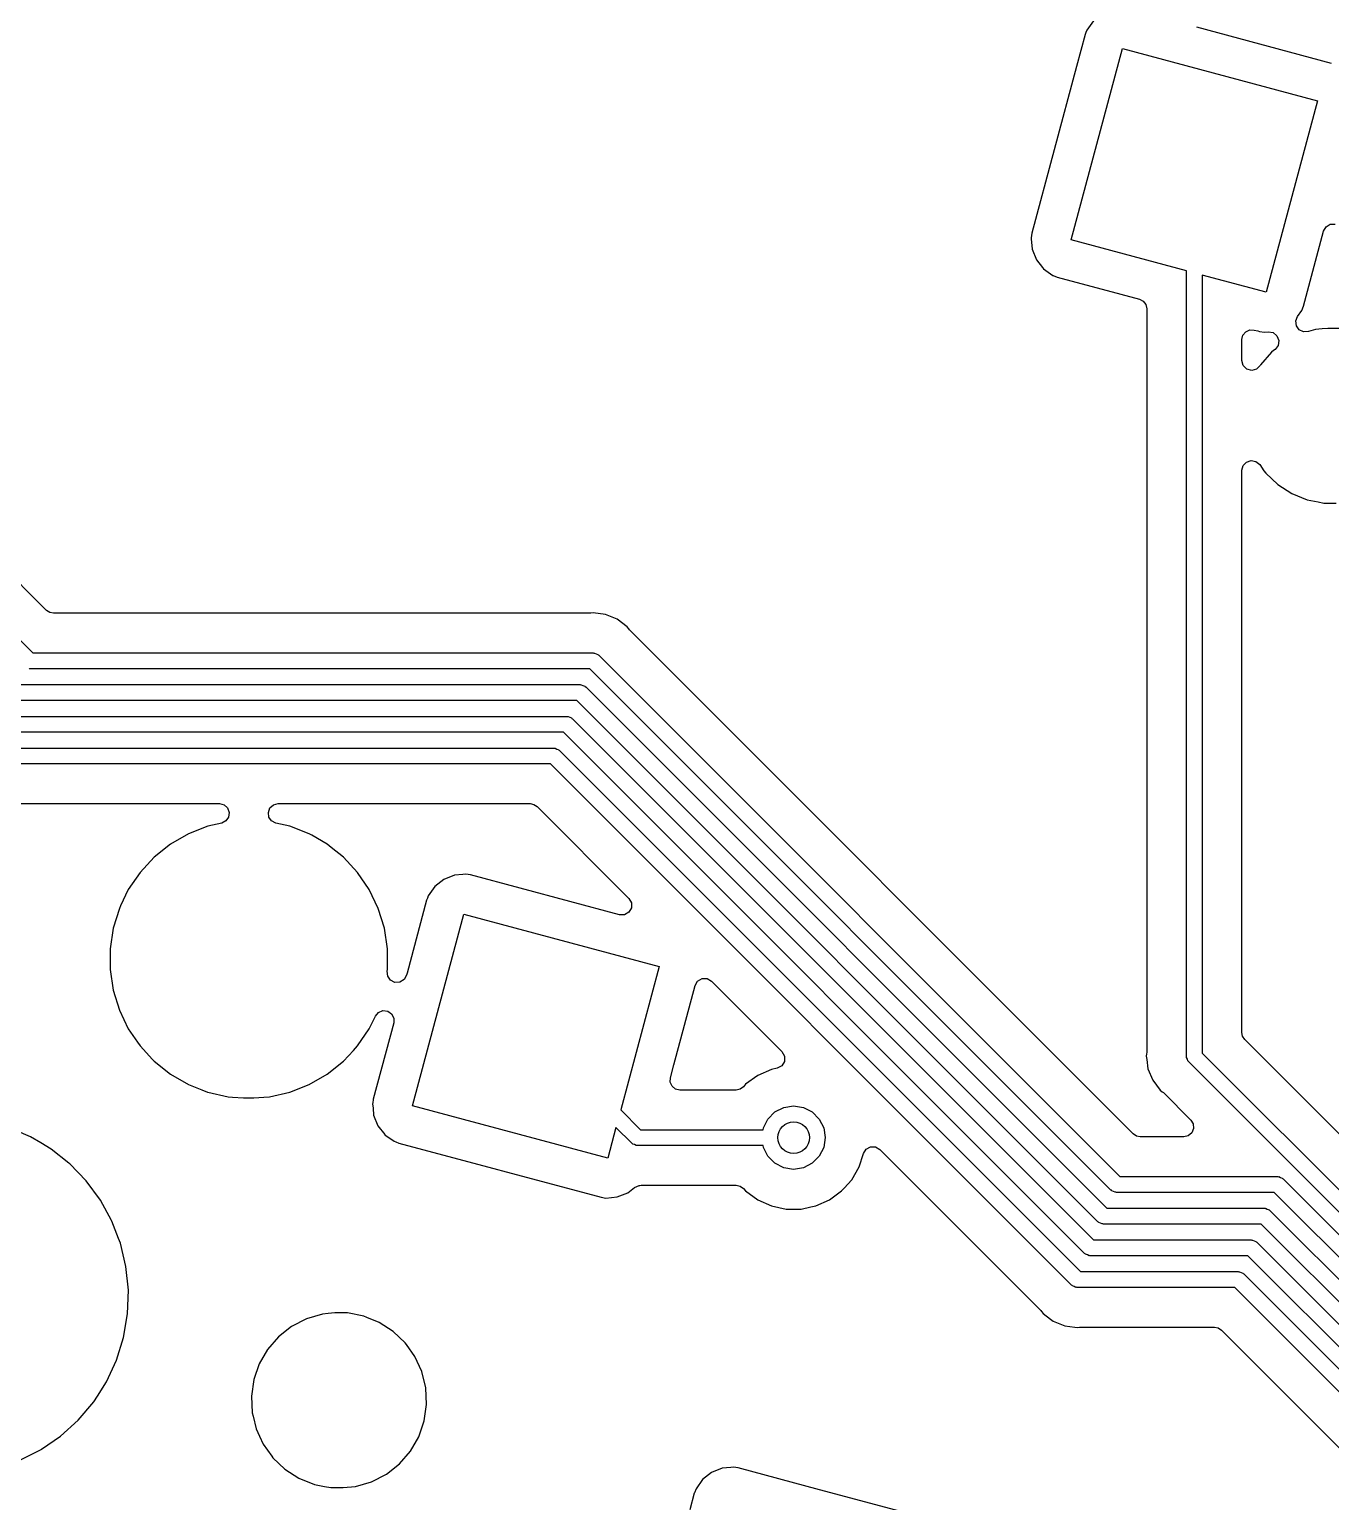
# Model space of a CAD drawing. Extents: x 41 to 271, y -133 to -23.
# Drawn here: x 111.75 to 128.17, y -84.08 to -65.51 of the extents above; entities that cross this region are included whole.
import ezdxf

# ---------------------------------------------------------------- set-up
doc = ezdxf.new("R2010")
doc.units = 0
doc.layers.add('BLACK', color=7, linetype='CONTINUOUS')

msp = doc.modelspace()

# ---------------------------------------------------------------- linework, layer by layer
at = {"layer": 'BLACK', "linetype": 'CONTINUOUS'}
for p, q in [((125.078, -65.5478), (125.068, -65.5748)), ((125.089, -65.5189), (125.078, -65.5478)), ((125.173, -65.4017), (125.089, -65.5189)), ((128.178, -65.9395), (126.479, -65.4843)), ((125.068, -65.5748), (124.959, -65.9793)), ((124.892, -68.1654), (125.539, -65.7506)), ((125.539, -65.7506), (128.002, -66.4106)), ((124.959, -65.9793), (124.396, -68.0821)), ((128.002, -66.4106), (127.355, -68.8254)), ((124.396, -68.0821), (124.386, -68.1414)), ((124.386, -68.1414), (124.386, -68.1414)), ((124.386, -68.1414), (124.387, -68.1516)), ((127.826, -69.0012), (128.079, -68.055)), ((128.079, -68.055), (128.11, -68.001)), ((128.11, -68.001), (128.163, -67.9686)), ((128.163, -67.9686), (128.224, -67.9657)), ((124.387, -68.1516), (124.4, -68.2846)), ((124.4, -68.2846), (124.454, -68.4182)), ((126.347, -68.5553), (124.892, -68.1654)), ((124.454, -68.4182), (124.529, -68.5142)), ((124.529, -68.5142), (124.543, -68.5314)), ((124.543, -68.5314), (124.66, -68.6149)), ((124.66, -68.6149), (124.66, -68.6149)), ((124.66, -68.6149), (124.66, -68.6149)), ((124.66, -68.6149), (124.666, -68.6171)), ((124.666, -68.6171), (124.716, -68.6365)), ((124.716, -68.6365), (125.519, -68.8518)), ((126.347, -78.4639), (126.347, -68.5553)), ((127.355, -68.8254), (126.547, -68.6089)), ((126.547, -68.6089), (126.547, -78.4225)), ((125.519, -68.8518), (125.754, -68.9147)), ((125.754, -68.9147), (125.802, -68.9395)), ((125.802, -68.9395), (125.835, -68.9821)), ((125.835, -68.9821), (125.846, -69.0345)), ((125.846, -69.0345), (125.846, -78.4164)), ((127.751, -69.132), (127.804, -69.0571)), ((127.804, -69.0571), (127.826, -69.0012)), ((127.729, -69.1887), (127.751, -69.132)), ((127.736, -69.249), (127.729, -69.1887)), ((127.771, -69.2985), (127.736, -69.249)), ((127.047, -69.4228), (127.06, -69.3679)), ((127.047, -69.6881), (127.047, -69.4228)), ((127.06, -69.3679), (127.096, -69.3244)), ((127.096, -69.3244), (127.147, -69.3011)), ((127.147, -69.3011), (127.203, -69.303)), ((127.203, -69.303), (127.248, -69.315)), ((127.248, -69.315), (127.271, -69.3212)), ((127.271, -69.3212), (127.331, -69.3305)), ((127.331, -69.3305), (127.378, -69.3259)), ((127.331, -69.3305), (127.331, -69.3305)), ((127.331, -69.3305), (127.331, -69.3305)), ((127.378, -69.3259), (127.44, -69.3361)), ((127.44, -69.3361), (127.49, -69.3755)), ((127.49, -69.3755), (127.513, -69.4341)), ((127.513, -69.4341), (127.505, -69.4966)), ((127.826, -69.3253), (127.771, -69.2985)), ((127.887, -69.3229), (127.826, -69.3253)), ((127.975, -69.2969), (127.887, -69.3229)), ((128.059, -69.2889), (127.975, -69.2969)), ((128.132, -69.2819), (128.059, -69.2889)), ((128.29, -69.2819), (128.132, -69.2819)), ((127.421, -69.5826), (127.283, -69.7416)), ((127.446, -69.5629), (127.421, -69.5826)), ((127.467, -69.5468), (127.446, -69.5629)), ((127.505, -69.4966), (127.467, -69.5468)), ((127.064, -69.7501), (127.047, -69.6881)), ((127.109, -69.7955), (127.064, -69.7501)), ((127.171, -69.8121), (127.109, -69.7955)), ((127.233, -69.7955), (127.171, -69.8121)), ((127.279, -69.7501), (127.233, -69.7955)), ((127.283, -69.7416), (127.279, -69.7501)), ((127.279, -69.7501), (127.279, -69.7501)), ((111.961, -72.8392), (109.669, -70.5464)), ((109.132, -70.7174), (111.79, -73.376)), ((127.047, -71.0725), (127.063, -71.0125)), ((127.047, -71.7733), (127.047, -71.0725)), ((127.063, -71.0125), (127.105, -70.9675)), ((127.105, -70.9675), (127.164, -70.9487)), ((127.164, -70.9487), (127.225, -70.9607)), ((127.225, -70.9607), (127.272, -71.0006)), ((127.272, -71.0006), (127.326, -71.0769)), ((127.326, -71.0769), (127.349, -71.1079)), ((127.349, -71.1079), (127.501, -71.253)), ((127.501, -71.253), (127.501, -71.253)), ((127.501, -71.253), (127.501, -71.253)), ((127.501, -71.253), (127.678, -71.3667)), ((127.678, -71.3667), (127.678, -71.3668)), ((127.678, -71.3668), (127.873, -71.4449)), ((127.873, -71.4449), (128.011, -71.4715)), ((128.011, -71.4715), (128.08, -71.4847)), ((128.08, -71.4847), (128.08, -71.4847)), ((128.08, -71.4847), (128.237, -71.4847)), ((127.047, -78.1638), (127.047, -71.7733)), ((112.002, -72.8661), (111.961, -72.8392)), ((112.049, -72.8755), (112.002, -72.8661)), ((118.814, -72.8755), (112.049, -72.8755)), ((118.83, -72.8744), (118.814, -72.8755)), ((118.833, -72.874), (118.83, -72.8744)), ((118.861, -72.8703), (118.833, -72.874)), ((119.018, -72.891), (118.861, -72.8703)), ((119.164, -72.9515), (119.018, -72.891)), ((119.289, -73.0477), (119.164, -72.9515)), ((119.309, -73.0728), (119.289, -73.0477)), ((119.319, -73.085), (119.309, -73.0728)), ((125.677, -79.4432), (119.319, -73.085)), ((111.79, -73.376), (118.861, -73.376)), ((118.861, -73.376), (118.869, -73.3785)), ((118.869, -73.3785), (118.877, -73.3772)), ((118.877, -73.3772), (118.898, -73.3879)), ((118.898, -73.3879), (118.92, -73.3951)), ((118.92, -73.3951), (118.925, -73.4016)), ((118.925, -73.4016), (118.932, -73.4053)), ((118.932, -73.4053), (125.506, -79.98)), ((111.749, -73.576), (111.741, -73.5735)), ((118.82, -73.576), (111.749, -73.576)), ((125.394, -80.1507), (118.82, -73.576)), ((111.625, -73.776), (118.695, -73.776)), ((118.695, -73.776), (118.703, -73.7785)), ((118.703, -73.7785), (118.711, -73.7772)), ((118.711, -73.7772), (118.732, -73.7879)), ((118.732, -73.7879), (118.754, -73.7951)), ((118.754, -73.7951), (118.759, -73.8016)), ((118.759, -73.8016), (118.766, -73.8053)), ((118.766, -73.8053), (125.341, -80.38)), ((118.654, -73.976), (111.583, -73.976)), ((125.229, -80.5507), (118.654, -73.976)), ((111.459, -74.176), (118.53, -74.176)), ((118.53, -74.176), (118.537, -74.1785)), ((118.537, -74.1785), (118.545, -74.1772)), ((118.545, -74.1772), (118.566, -74.1879)), ((118.566, -74.1879), (118.588, -74.1951)), ((118.588, -74.1951), (118.593, -74.2016)), ((118.593, -74.2016), (118.6, -74.2053)), ((118.6, -74.2053), (125.175, -80.78)), ((118.488, -74.376), (111.418, -74.376)), ((125.063, -80.9507), (118.488, -74.376)), ((111.293, -74.576), (118.364, -74.576)), ((118.364, -74.576), (118.372, -74.5785)), ((118.372, -74.5785), (118.38, -74.5772)), ((118.38, -74.5772), (118.401, -74.5879)), ((118.401, -74.5879), (118.423, -74.5951)), ((118.423, -74.5951), (118.428, -74.6016)), ((118.428, -74.6016), (118.435, -74.6053)), ((118.435, -74.6053), (125.009, -81.18)), ((118.323, -74.776), (111.252, -74.776)), ((124.897, -81.3507), (118.323, -74.776)), ((111.299, -75.2765), (114.145, -75.2765)), ((114.145, -75.2765), (114.203, -75.2909)), ((114.203, -75.2909), (114.247, -75.3306)), ((114.247, -75.3306), (114.268, -75.3866)), ((114.268, -75.3866), (114.26, -75.4458)), ((114.761, -75.3866), (114.782, -75.3306)), ((114.769, -75.4458), (114.761, -75.3866)), ((114.782, -75.3306), (114.826, -75.2909)), ((114.826, -75.2909), (114.884, -75.2765)), ((114.884, -75.2765), (118.064, -75.2765)), ((118.064, -75.2765), (118.111, -75.2859)), ((118.111, -75.2859), (118.152, -75.3128)), ((118.152, -75.3128), (119.311, -76.4722)), ((113.997, -75.5614), (113.753, -75.6573)), ((114.173, -75.5214), (113.997, -75.5614)), ((114.226, -75.4945), (114.173, -75.5214)), ((114.26, -75.4458), (114.226, -75.4945)), ((114.803, -75.4945), (114.769, -75.4458)), ((114.857, -75.5214), (114.803, -75.4945)), ((115.032, -75.5614), (114.857, -75.5214)), ((115.276, -75.6573), (115.032, -75.5614)), ((113.753, -75.6573), (113.526, -75.7885)), ((115.308, -75.6758), (115.276, -75.6573)), ((115.276, -75.6573), (115.276, -75.6573)), ((115.276, -75.6573), (115.276, -75.6573)), ((115.503, -75.7885), (115.308, -75.6758)), ((113.526, -75.7885), (113.321, -75.952)), ((115.555, -75.8293), (115.503, -75.7885)), ((115.709, -75.952), (115.555, -75.8293)), ((113.321, -75.952), (113.142, -76.1444)), ((115.887, -76.1444), (115.709, -75.952)), ((115.709, -75.952), (115.709, -75.952)), ((115.709, -75.952), (115.709, -75.952)), ((113.142, -76.1444), (112.994, -76.3611)), ((116.035, -76.3611), (115.887, -76.1444)), ((115.887, -76.1444), (115.887, -76.1444)), ((115.887, -76.1444), (115.887, -76.1444)), ((116.976, -76.2341), (116.863, -76.3231)), ((117.11, -76.1806), (116.976, -76.2341)), ((117.217, -76.1704), (117.11, -76.1806)), ((117.253, -76.1669), (117.217, -76.1704)), ((117.312, -76.1762), (117.253, -76.1669)), ((117.253, -76.1669), (117.253, -76.1669)), ((119.191, -76.6797), (117.312, -76.1762)), ((112.994, -76.3611), (112.896, -76.5654)), ((116.149, -76.5975), (116.035, -76.3611)), ((116.758, -76.4962), (116.511, -77.4153)), ((116.769, -76.4672), (116.758, -76.4962)), ((116.779, -76.4403), (116.769, -76.4672)), ((116.863, -76.3231), (116.779, -76.4403)), ((119.311, -76.4722), (119.343, -76.5278)), ((112.881, -76.5975), (112.803, -76.8482)), ((112.896, -76.5654), (112.881, -76.5975)), ((116.226, -76.8482), (116.149, -76.5975)), ((116.582, -79.0868), (117.229, -76.672)), ((117.229, -76.672), (119.692, -77.332)), ((119.255, -76.6797), (119.191, -76.6797)), ((119.311, -76.6476), (119.255, -76.6797)), ((119.343, -76.592), (119.311, -76.6476)), ((119.343, -76.5278), (119.343, -76.592)), ((112.803, -76.8482), (112.764, -77.1077)), ((116.265, -77.1077), (116.226, -76.8482)), ((112.764, -77.1077), (112.764, -77.37)), ((116.265, -77.37), (116.265, -77.1077)), ((112.764, -77.37), (112.803, -77.6295)), ((116.262, -77.3919), (116.265, -77.37)), ((116.268, -77.4535), (116.262, -77.3919)), ((116.511, -77.4153), (116.504, -77.4425)), ((119.692, -77.332), (119.208, -79.1389)), ((116.304, -77.5044), (116.268, -77.4535)), ((116.359, -77.5317), (116.304, -77.5044)), ((116.421, -77.5289), (116.359, -77.5317)), ((116.474, -77.4964), (116.421, -77.5289)), ((116.504, -77.4425), (116.474, -77.4964)), ((119.878, -78.5706), (120.146, -77.5705)), ((120.146, -77.5705), (120.178, -77.5149)), ((120.178, -77.5149), (120.234, -77.4828)), ((120.234, -77.4828), (120.298, -77.4828)), ((120.298, -77.4828), (120.354, -77.5149)), ((120.354, -77.5149), (121.243, -78.4047)), ((112.803, -77.6295), (112.881, -77.8802)), ((112.881, -77.8802), (112.994, -78.1165)), ((116.035, -78.1165), (116.112, -77.9563)), ((116.112, -77.9563), (116.151, -77.9099)), ((116.151, -77.9099), (116.207, -77.8872)), ((116.207, -77.8872), (116.267, -77.8938)), ((116.267, -77.8938), (116.317, -77.928)), ((116.317, -77.928), (116.344, -77.9817)), ((116.344, -77.9817), (116.344, -78.0422)), ((112.994, -78.1165), (113.109, -78.2852)), ((115.887, -78.3333), (116.035, -78.1165)), ((116.344, -78.0422), (116.086, -79.0035)), ((127.057, -78.2113), (127.047, -78.1638)), ((113.109, -78.2852), (113.142, -78.3333)), ((113.142, -78.3333), (113.3, -78.5033)), ((115.834, -78.3905), (115.887, -78.3333)), ((115.887, -78.3333), (115.887, -78.3333)), ((115.887, -78.3333), (115.887, -78.3333)), ((127.083, -78.2515), (127.057, -78.2113)), ((129.653, -80.8212), (127.083, -78.2515)), ((113.3, -78.5033), (113.321, -78.5256)), ((113.321, -78.5256), (113.526, -78.6892)), ((115.503, -78.6892), (115.709, -78.5256)), ((115.709, -78.5256), (115.834, -78.3905)), ((121.275, -78.5276), (121.24, -78.5834)), ((121.243, -78.4047), (121.276, -78.4619)), ((121.276, -78.4619), (121.275, -78.5276)), ((125.845, -78.4326), (125.841, -78.4639)), ((125.841, -78.4639), (125.846, -78.5033)), ((125.846, -78.4164), (125.845, -78.4326)), ((125.846, -78.5033), (125.846, -78.5033)), ((125.846, -78.5033), (125.862, -78.6207)), ((126.349, -78.4716), (126.347, -78.4639)), ((126.348, -78.4796), (126.349, -78.4716)), ((126.359, -78.5004), (126.348, -78.4796)), ((126.366, -78.5227), (126.359, -78.5004)), ((126.372, -78.5274), (126.366, -78.5227)), ((126.376, -78.5346), (126.372, -78.5274)), ((129.37, -81.5287), (126.376, -78.5346)), ((126.547, -78.4225), (129.482, -81.358)), ((113.526, -78.6892), (113.753, -78.8204)), ((115.276, -78.8204), (115.503, -78.6892)), ((119.835, -78.7334), (119.878, -78.5706)), ((120.937, -78.7058), (120.784, -78.8171)), ((121.11, -78.6289), (120.937, -78.7058)), ((121.182, -78.6137), (121.11, -78.6289)), ((121.24, -78.5834), (121.182, -78.6137)), ((125.862, -78.6207), (125.922, -78.7667)), ((113.753, -78.8204), (113.921, -78.8864)), ((113.921, -78.8864), (113.993, -78.9148)), ((113.993, -78.9148), (113.997, -78.9163)), ((113.997, -78.9163), (114.253, -78.9746)), ((114.776, -78.9746), (115.032, -78.9163)), ((115.032, -78.9163), (115.276, -78.8204)), ((119.833, -78.7897), (119.835, -78.7334)), ((119.856, -78.841), (119.833, -78.7897)), ((119.899, -78.8767), (119.856, -78.841)), ((119.954, -78.8895), (119.899, -78.8767)), ((120.664, -78.8895), (119.954, -78.8895)), ((120.714, -78.8788), (120.664, -78.8895)), ((120.756, -78.8485), (120.714, -78.8788)), ((120.784, -78.8171), (120.756, -78.8485)), ((125.922, -78.7667), (126.018, -78.8922)), ((126.018, -78.8922), (126.043, -78.9114)), ((126.043, -78.9114), (126.056, -78.9221)), ((114.253, -78.9746), (114.309, -78.9788)), ((114.309, -78.9788), (114.449, -78.9893)), ((114.449, -78.9893), (114.449, -78.9893)), ((114.449, -78.9893), (114.58, -78.9893)), ((114.58, -78.9893), (114.703, -78.9802)), ((114.58, -78.9893), (114.58, -78.9893)), ((114.703, -78.9802), (114.776, -78.9746)), ((116.078, -79.0535), (116.077, -79.0628)), ((116.077, -79.0628), (116.082, -79.1161)), ((116.086, -79.0035), (116.078, -79.0535)), ((119.045, -79.7468), (116.582, -79.0868)), ((121.266, -79.1096), (121.39, -79.09)), ((121.39, -79.09), (121.514, -79.1096)), ((126.056, -78.9221), (126.401, -79.2678)), ((116.082, -79.1161), (116.09, -79.206)), ((116.09, -79.206), (116.144, -79.3396)), ((119.208, -79.1389), (119.459, -79.39)), ((121.01, -79.3664), (121.066, -79.2549)), ((121.066, -79.2549), (121.155, -79.1664)), ((121.155, -79.1664), (121.266, -79.1096)), ((121.514, -79.1096), (121.625, -79.1664)), ((121.625, -79.1664), (121.714, -79.2549)), ((121.714, -79.2549), (121.77, -79.3664)), ((126.401, -79.2678), (126.432, -79.3172)), ((111.761, -79.4807), (111.574, -79.4014)), ((116.144, -79.3396), (116.23, -79.449)), ((116.23, -79.449), (116.233, -79.4528)), ((116.233, -79.4528), (116.35, -79.5363)), ((119.148, -79.362), (119.045, -79.7468)), ((119.347, -79.5607), (119.148, -79.362)), ((119.459, -79.39), (121.006, -79.39)), ((121.006, -79.39), (121.01, -79.3664)), ((121.77, -79.3664), (121.79, -79.49)), ((125.718, -79.4701), (125.677, -79.4432)), ((125.765, -79.4795), (125.718, -79.4701)), ((126.37, -79.466), (126.314, -79.4795)), ((126.414, -79.4284), (126.37, -79.466)), ((126.436, -79.3749), (126.414, -79.4284)), ((126.432, -79.3172), (126.436, -79.3749)), ((111.89, -79.5573), (111.761, -79.4807)), ((112.019, -79.6338), (111.89, -79.5573)), ((112.245, -79.8117), (112.019, -79.6338)), ((116.35, -79.5363), (116.35, -79.5363)), ((116.35, -79.5363), (116.35, -79.5363)), ((116.35, -79.5363), (116.368, -79.5432)), ((116.368, -79.5432), (116.406, -79.5579)), ((116.406, -79.5579), (118.962, -80.2426)), ((119.354, -79.5644), (119.347, -79.5607)), ((119.359, -79.5709), (119.354, -79.5644)), ((119.381, -79.5781), (119.359, -79.5709)), ((119.402, -79.5888), (119.381, -79.5781)), ((119.41, -79.5875), (119.402, -79.5888)), ((119.417, -79.59), (119.41, -79.5875)), ((121.006, -79.59), (119.417, -79.59)), ((121.01, -79.6136), (121.006, -79.59)), ((121.066, -79.7251), (121.01, -79.6136)), ((121.77, -79.6136), (121.714, -79.7251)), ((121.79, -79.49), (121.77, -79.6136)), ((122.272, -79.6885), (122.306, -79.6358)), ((122.306, -79.6358), (122.361, -79.6063)), ((122.361, -79.6063), (122.424, -79.6075)), ((122.424, -79.6075), (122.478, -79.6392)), ((122.478, -79.6392), (124.51, -81.671)), ((126.314, -79.4795), (125.765, -79.4795)), ((112.255, -79.8201), (112.245, -79.8117)), ((112.464, -80.0361), (112.255, -79.8201)), ((121.155, -79.8136), (121.066, -79.7251)), ((121.266, -79.8704), (121.155, -79.8136)), ((121.625, -79.8136), (121.514, -79.8704)), ((121.714, -79.7251), (121.625, -79.8136)), ((122.217, -79.8583), (122.272, -79.6885)), ((121.39, -79.89), (121.266, -79.8704)), ((121.514, -79.8704), (121.39, -79.89)), ((122.029, -80.1259), (122.123, -80.0222)), ((122.123, -80.0222), (122.217, -79.8583)), ((125.506, -79.98), (127.497, -79.98)), ((127.497, -79.98), (127.505, -79.9825)), ((127.505, -79.9825), (127.513, -79.9812)), ((127.513, -79.9812), (127.534, -79.9919)), ((127.534, -79.9919), (127.556, -79.9991)), ((127.556, -79.9991), (127.561, -80.0056)), ((127.561, -80.0056), (127.568, -80.0093)), ((127.568, -80.0093), (129.316, -81.758)), ((112.642, -80.278), (112.464, -80.0361)), ((119.164, -80.2382), (119.298, -80.1847)), ((119.298, -80.1847), (119.383, -80.1177)), ((119.383, -80.1177), (119.443, -80.0923)), ((119.443, -80.0923), (119.449, -80.0916)), ((119.449, -80.0916), (119.465, -80.0905)), ((119.465, -80.0905), (120.664, -80.0905)), ((120.664, -80.0905), (120.714, -80.1012)), ((120.714, -80.1012), (120.756, -80.1315)), ((120.756, -80.1315), (120.784, -80.1629)), ((120.784, -80.1629), (120.937, -80.2742)), ((121.892, -80.2382), (121.996, -80.1629)), ((121.996, -80.1629), (122.029, -80.1259)), ((125.402, -80.1544), (125.394, -80.1507)), ((125.406, -80.1609), (125.402, -80.1544)), ((125.429, -80.1681), (125.406, -80.1609)), ((125.449, -80.1788), (125.429, -80.1681)), ((125.457, -80.1775), (125.449, -80.1788)), ((125.465, -80.18), (125.457, -80.1775)), ((127.456, -80.18), (125.465, -80.18)), ((129.204, -81.9287), (127.456, -80.18)), ((112.783, -80.5354), (112.642, -80.278)), ((118.962, -80.2426), (119.021, -80.2519)), ((119.021, -80.2519), (119.164, -80.2382)), ((120.937, -80.2742), (121.11, -80.3511)), ((121.11, -80.3511), (121.295, -80.3905)), ((121.295, -80.3905), (121.295, -80.3905)), ((121.295, -80.3905), (121.485, -80.3905)), ((121.485, -80.3905), (121.608, -80.3643)), ((121.485, -80.3905), (121.485, -80.3905)), ((121.608, -80.3643), (121.67, -80.3511)), ((121.67, -80.3511), (121.843, -80.2742)), ((121.843, -80.2742), (121.892, -80.2382)), ((125.341, -80.38), (127.331, -80.38)), ((127.331, -80.38), (127.339, -80.3825)), ((127.339, -80.3825), (127.347, -80.3812)), ((127.347, -80.3812), (127.368, -80.3919)), ((127.368, -80.3919), (127.39, -80.3991)), ((127.39, -80.3991), (127.395, -80.4056)), ((112.787, -80.5415), (112.783, -80.5354)), ((112.872, -80.7639), (112.787, -80.5415)), ((125.236, -80.5544), (125.229, -80.5507)), ((125.241, -80.5609), (125.236, -80.5544)), ((125.263, -80.5681), (125.241, -80.5609)), ((125.284, -80.5788), (125.263, -80.5681)), ((125.292, -80.5775), (125.284, -80.5788)), ((125.299, -80.58), (125.292, -80.5775)), ((127.29, -80.58), (125.299, -80.58)), ((129.039, -82.3287), (127.29, -80.58)), ((127.395, -80.4056), (127.402, -80.4093)), ((127.402, -80.4093), (129.151, -82.158)), ((112.895, -80.8219), (112.872, -80.7639)), ((112.964, -81.1142), (112.895, -80.8219)), ((125.07, -80.9544), (125.063, -80.9507)), ((125.075, -80.9609), (125.07, -80.9544)), ((125.175, -80.78), (127.166, -80.78)), ((127.166, -80.78), (127.173, -80.7825)), ((127.173, -80.7825), (127.181, -80.7812)), ((127.181, -80.7812), (127.202, -80.7919)), ((127.202, -80.7919), (127.224, -80.7991)), ((127.224, -80.7991), (127.229, -80.8056)), ((127.229, -80.8056), (127.236, -80.8093)), ((127.236, -80.8093), (128.985, -82.558)), ((112.995, -81.4132), (112.964, -81.1142)), ((125.097, -80.9681), (125.075, -80.9609)), ((125.118, -80.9788), (125.097, -80.9681)), ((125.126, -80.9775), (125.118, -80.9788)), ((125.134, -80.98), (125.126, -80.9775)), ((127.124, -80.98), (125.134, -80.98)), ((128.873, -82.7287), (127.124, -80.98)), ((125.009, -81.18), (127, -81.18)), ((127, -81.18), (127.008, -81.1825)), ((127.008, -81.1825), (127.016, -81.1812)), ((127.016, -81.1812), (127.037, -81.1919)), ((127.037, -81.1919), (127.059, -81.1991)), ((127.059, -81.1991), (127.064, -81.2056)), ((127.064, -81.2056), (127.071, -81.2093)), ((127.071, -81.2093), (128.819, -82.958)), ((112.984, -81.7135), (112.995, -81.4132)), ((124.904, -81.3544), (124.897, -81.3507)), ((124.909, -81.3609), (124.904, -81.3544)), ((124.931, -81.3681), (124.909, -81.3609)), ((124.952, -81.3788), (124.931, -81.3681)), ((124.96, -81.3775), (124.952, -81.3788)), ((124.968, -81.38), (124.96, -81.3775)), ((126.959, -81.38), (124.968, -81.38)), ((128.707, -83.1287), (126.959, -81.38)), ((115.601, -81.7017), (115.514, -81.7101)), ((115.758, -81.7017), (115.601, -81.7017)), ((115.965, -81.7415), (115.758, -81.7017)), ((115.758, -81.7017), (115.758, -81.7017)), ((124.51, -81.671), (124.52, -81.6832)), ((124.52, -81.6832), (124.54, -81.7083)), ((112.935, -82.0098), (112.984, -81.7135)), ((115.055, -81.8724), (114.89, -82.0024)), ((115.242, -81.776), (115.055, -81.8724)), ((115.444, -81.7167), (115.242, -81.776)), ((115.514, -81.7101), (115.444, -81.7167)), ((115.965, -81.7416), (115.965, -81.7415)), ((115.965, -81.7415), (115.965, -81.7415)), ((116.002, -81.7565), (115.965, -81.7416)), ((116.16, -81.8197), (116.002, -81.7565)), ((116.337, -81.9334), (116.16, -81.8197)), ((124.54, -81.7083), (124.631, -81.7783)), ((124.631, -81.7783), (124.665, -81.8045)), ((124.665, -81.8045), (124.811, -81.865)), ((124.811, -81.865), (124.937, -81.8816)), ((124.937, -81.8816), (124.968, -81.8857)), ((124.968, -81.8857), (124.999, -81.8816)), ((124.968, -81.8857), (124.968, -81.8857)), ((124.968, -81.8857), (124.968, -81.8857)), ((124.999, -81.8816), (125.015, -81.8805)), ((125.015, -81.8805), (126.7, -81.8805)), ((126.7, -81.8805), (126.747, -81.8899)), ((112.845, -82.2968), (112.935, -82.0098)), ((114.89, -82.0024), (114.752, -82.1614)), ((116.489, -82.0786), (116.337, -81.9334)), ((116.337, -81.9334), (116.337, -81.9334)), ((116.337, -81.9334), (116.337, -81.9334)), ((126.747, -81.8899), (126.788, -81.9168)), ((126.788, -81.9168), (128.32, -83.449)), ((114.752, -82.1614), (114.647, -82.3435)), ((116.504, -82.0995), (116.489, -82.0786)), ((116.611, -82.2499), (116.504, -82.0995)), ((116.699, -82.4413), (116.611, -82.2499)), ((116.611, -82.2499), (116.611, -82.2499)), ((116.611, -82.2499), (116.611, -82.2499)), ((112.719, -82.5694), (112.845, -82.2968)), ((114.647, -82.3435), (114.578, -82.5423)), ((116.748, -82.6457), (116.699, -82.4413)), ((112.603, -82.7505), (112.719, -82.5694)), ((114.578, -82.5423), (114.548, -82.7505)), ((112.557, -82.8227), (112.603, -82.7505)), ((114.548, -82.7505), (114.558, -82.9606)), ((116.758, -82.8558), (116.748, -82.6457)), ((112.363, -83.0521), (112.557, -82.8227)), ((114.558, -82.9606), (114.569, -83.0047)), ((116.728, -83.064), (116.758, -82.8558)), ((112.14, -83.2537), (112.363, -83.0521)), ((114.569, -83.0047), (114.608, -83.165)), ((114.608, -83.165), (114.648, -83.2537)), ((116.66, -83.2628), (116.728, -83.064)), ((111.9, -83.419), (112.14, -83.2537)), ((114.648, -83.2537), (114.695, -83.3564)), ((114.695, -83.3564), (114.804, -83.5093)), ((116.555, -83.4449), (116.66, -83.2628)), ((111.625, -83.5593), (111.819, -83.4612)), ((111.819, -83.4612), (111.893, -83.4238)), ((111.893, -83.4238), (111.9, -83.419)), ((114.804, -83.5093), (114.817, -83.5277)), ((114.817, -83.5277), (114.969, -83.6728)), ((116.417, -83.6039), (116.555, -83.4449)), ((114.969, -83.6728), (114.969, -83.6728)), ((114.969, -83.6728), (114.969, -83.6728)), ((114.969, -83.6728), (115.146, -83.7866)), ((116.064, -83.8303), (116.251, -83.7339)), ((116.251, -83.7339), (116.417, -83.6039)), ((120.355, -83.7136), (120.242, -83.8026)), ((120.489, -83.6601), (120.355, -83.7136)), ((120.596, -83.6498), (120.489, -83.6601)), ((120.632, -83.6464), (120.596, -83.6498)), ((120.691, -83.6557), (120.632, -83.6464)), ((120.632, -83.6464), (120.632, -83.6464)), ((121.717, -83.9305), (120.691, -83.6557)), ((120.691, -83.6557), (120.691, -83.6557)), ((120.691, -83.6557), (120.691, -83.6557)), ((115.146, -83.7866), (115.146, -83.7866)), ((115.146, -83.7866), (115.342, -83.8647)), ((115.342, -83.8647), (115.47, -83.8896)), ((115.47, -83.8896), (115.548, -83.9045)), ((115.548, -83.9045), (115.548, -83.9045)), ((115.548, -83.9045), (115.706, -83.9045)), ((115.706, -83.9045), (115.863, -83.8896)), ((115.706, -83.9045), (115.706, -83.9045)), ((115.863, -83.8896), (116.064, -83.8303)), ((120.159, -83.9198), (120.139, -83.9705)), ((120.242, -83.8026), (120.159, -83.9198)), ((123.247, -84.3404), (121.717, -83.9305)), ((120.137, -83.9757), (120.081, -84.1846)), ((120.139, -83.9705), (120.137, -83.9757))]:
    msp.add_line(p, q, dxfattribs=at)
at = {"layer": 'BLACK'}
msp.add_circle((121.39, -79.49), 0.2, dxfattribs=at)

doc.saveas('drawing.dxf')
